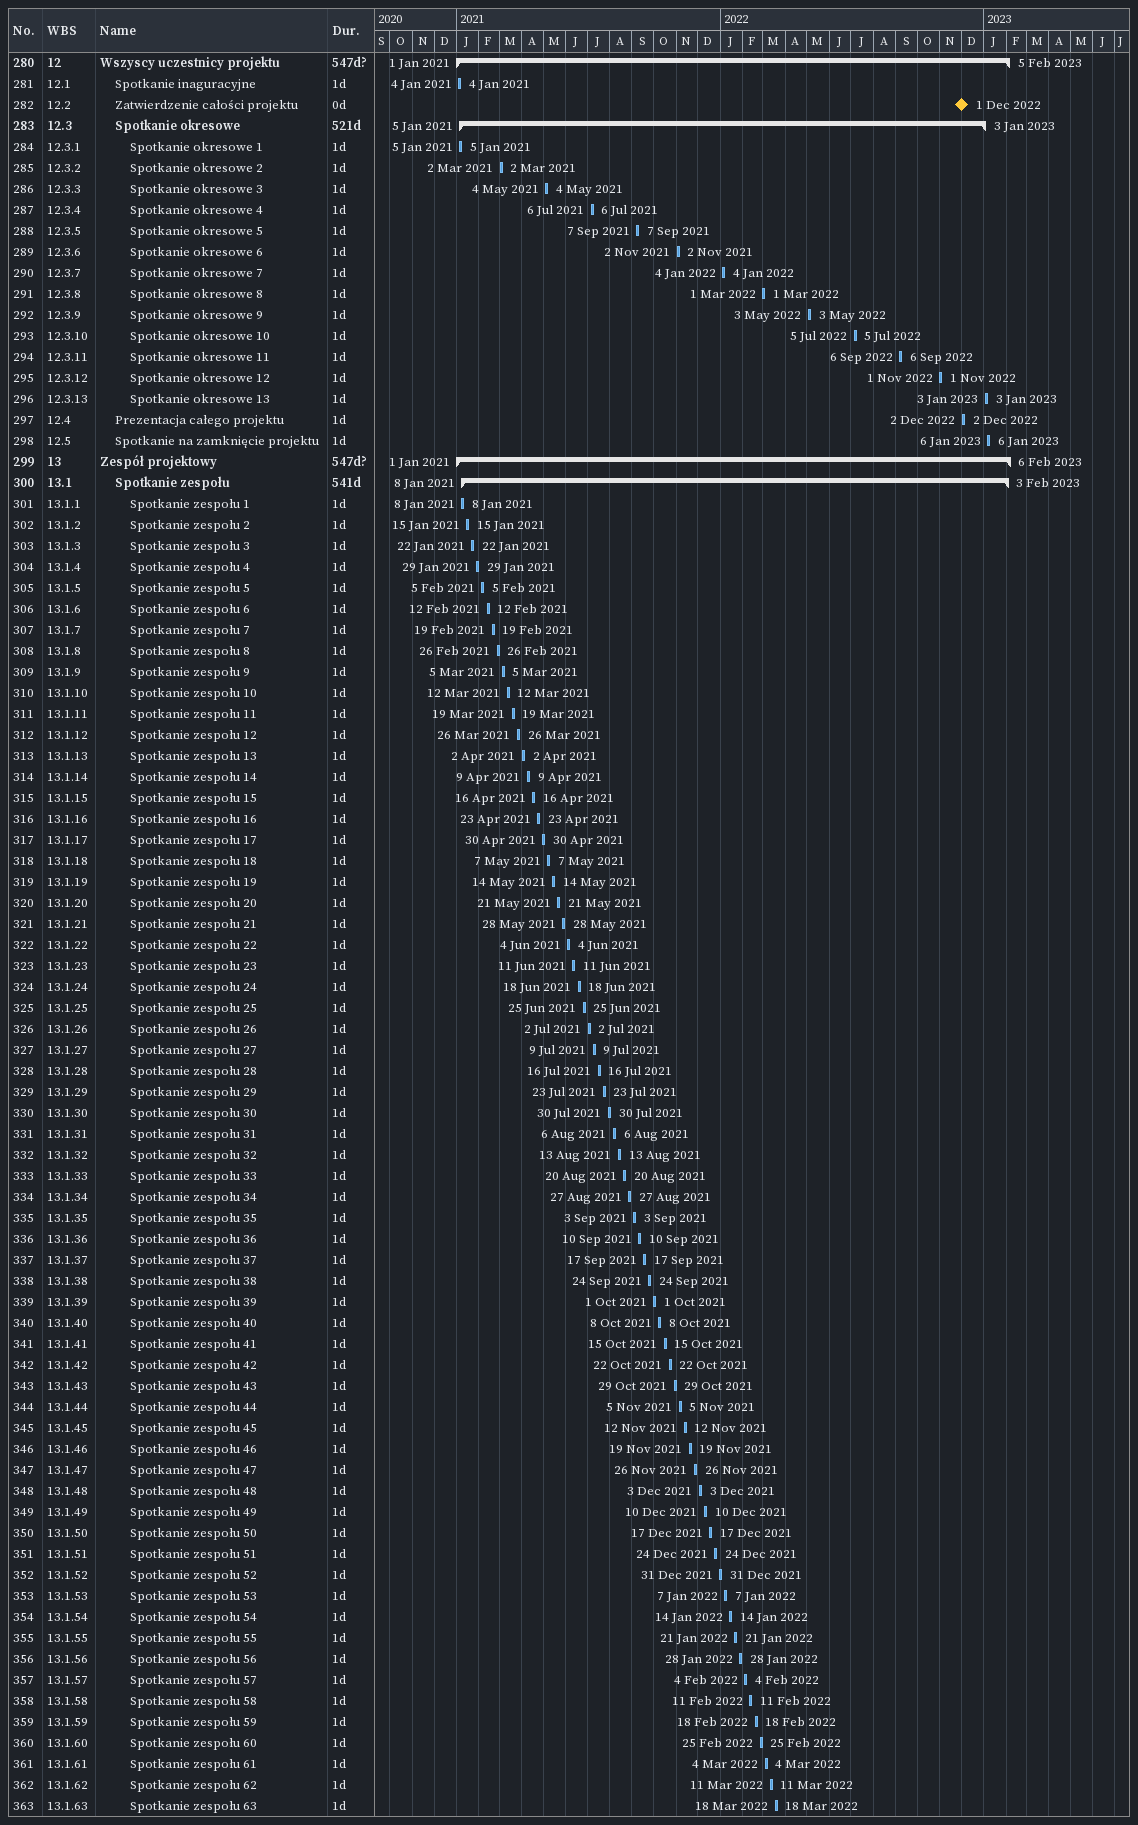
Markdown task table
| ID | WBS | Task | Duration | Start | Finish |
|---|---|---|---|---|---|
| 280 | 12 | **Wszyscy uczestnicy projektu** | 547d? | 2021-01-01 | 2023-02-05 |
| 281 | 12.1 | Spotkanie inaguracyjne | 1d | 2021-01-04 | 2021-01-04 |
| 282 | 12.2 | Zatwierdzenie całości projektu | 0d | 2022-12-01 | 2022-12-01 |
| 283 | 12.3 | **Spotkanie okresowe** | 521d | 2021-01-05 | 2023-01-03 |
| 284 | 12.3.1 | Spotkanie okresowe 1 | 1d | 2021-01-05 | 2021-01-05 |
| 285 | 12.3.2 | Spotkanie okresowe 2 | 1d | 2021-03-02 | 2021-03-02 |
| 286 | 12.3.3 | Spotkanie okresowe 3 | 1d | 2021-05-04 | 2021-05-04 |
| 287 | 12.3.4 | Spotkanie okresowe 4 | 1d | 2021-07-06 | 2021-07-06 |
| 288 | 12.3.5 | Spotkanie okresowe 5 | 1d | 2021-09-07 | 2021-09-07 |
| 289 | 12.3.6 | Spotkanie okresowe 6 | 1d | 2021-11-02 | 2021-11-02 |
| 290 | 12.3.7 | Spotkanie okresowe 7 | 1d | 2022-01-04 | 2022-01-04 |
| 291 | 12.3.8 | Spotkanie okresowe 8 | 1d | 2022-03-01 | 2022-03-01 |
| 292 | 12.3.9 | Spotkanie okresowe 9 | 1d | 2022-05-03 | 2022-05-03 |
| 293 | 12.3.10 | Spotkanie okresowe 10 | 1d | 2022-07-05 | 2022-07-05 |
| 294 | 12.3.11 | Spotkanie okresowe 11 | 1d | 2022-09-06 | 2022-09-06 |
| 295 | 12.3.12 | Spotkanie okresowe 12 | 1d | 2022-11-01 | 2022-11-01 |
| 296 | 12.3.13 | Spotkanie okresowe 13 | 1d | 2023-01-03 | 2023-01-03 |
| 297 | 12.4 | Prezentacja całego projektu | 1d | 2022-12-02 | 2022-12-02 |
| 298 | 12.5 | Spotkanie na zamknięcie projektu | 1d | 2023-01-06 | 2023-01-06 |
| 299 | 13 | **Zespół projektowy** | 547d? | 2021-01-01 | 2023-02-06 |
| 300 | 13.1 | **Spotkanie zespołu** | 541d | 2021-01-08 | 2023-02-03 |
| 301 | 13.1.1 | Spotkanie zespołu 1 | 1d | 2021-01-08 | 2021-01-08 |
| 302 | 13.1.2 | Spotkanie zespołu 2 | 1d | 2021-01-15 | 2021-01-15 |
| 303 | 13.1.3 | Spotkanie zespołu 3 | 1d | 2021-01-22 | 2021-01-22 |
| 304 | 13.1.4 | Spotkanie zespołu 4 | 1d | 2021-01-29 | 2021-01-29 |
| 305 | 13.1.5 | Spotkanie zespołu 5 | 1d | 2021-02-05 | 2021-02-05 |
| 306 | 13.1.6 | Spotkanie zespołu 6 | 1d | 2021-02-12 | 2021-02-12 |
| 307 | 13.1.7 | Spotkanie zespołu 7 | 1d | 2021-02-19 | 2021-02-19 |
| 308 | 13.1.8 | Spotkanie zespołu 8 | 1d | 2021-02-26 | 2021-02-26 |
| 309 | 13.1.9 | Spotkanie zespołu 9 | 1d | 2021-03-05 | 2021-03-05 |
| 310 | 13.1.10 | Spotkanie zespołu 10 | 1d | 2021-03-12 | 2021-03-12 |
| 311 | 13.1.11 | Spotkanie zespołu 11 | 1d | 2021-03-19 | 2021-03-19 |
| 312 | 13.1.12 | Spotkanie zespołu 12 | 1d | 2021-03-26 | 2021-03-26 |
| 313 | 13.1.13 | Spotkanie zespołu 13 | 1d | 2021-04-02 | 2021-04-02 |
| 314 | 13.1.14 | Spotkanie zespołu 14 | 1d | 2021-04-09 | 2021-04-09 |
| 315 | 13.1.15 | Spotkanie zespołu 15 | 1d | 2021-04-16 | 2021-04-16 |
| 316 | 13.1.16 | Spotkanie zespołu 16 | 1d | 2021-04-23 | 2021-04-23 |
| 317 | 13.1.17 | Spotkanie zespołu 17 | 1d | 2021-04-30 | 2021-04-30 |
| 318 | 13.1.18 | Spotkanie zespołu 18 | 1d | 2021-05-07 | 2021-05-07 |
| 319 | 13.1.19 | Spotkanie zespołu 19 | 1d | 2021-05-14 | 2021-05-14 |
| 320 | 13.1.20 | Spotkanie zespołu 20 | 1d | 2021-05-21 | 2021-05-21 |
| 321 | 13.1.21 | Spotkanie zespołu 21 | 1d | 2021-05-28 | 2021-05-28 |
| 322 | 13.1.22 | Spotkanie zespołu 22 | 1d | 2021-06-04 | 2021-06-04 |
| 323 | 13.1.23 | Spotkanie zespołu 23 | 1d | 2021-06-11 | 2021-06-11 |
| 324 | 13.1.24 | Spotkanie zespołu 24 | 1d | 2021-06-18 | 2021-06-18 |
| 325 | 13.1.25 | Spotkanie zespołu 25 | 1d | 2021-06-25 | 2021-06-25 |
| 326 | 13.1.26 | Spotkanie zespołu 26 | 1d | 2021-07-02 | 2021-07-02 |
| 327 | 13.1.27 | Spotkanie zespołu 27 | 1d | 2021-07-09 | 2021-07-09 |
| 328 | 13.1.28 | Spotkanie zespołu 28 | 1d | 2021-07-16 | 2021-07-16 |
| 329 | 13.1.29 | Spotkanie zespołu 29 | 1d | 2021-07-23 | 2021-07-23 |
| 330 | 13.1.30 | Spotkanie zespołu 30 | 1d | 2021-07-30 | 2021-07-30 |
| 331 | 13.1.31 | Spotkanie zespołu 31 | 1d | 2021-08-06 | 2021-08-06 |
| 332 | 13.1.32 | Spotkanie zespołu 32 | 1d | 2021-08-13 | 2021-08-13 |
| 333 | 13.1.33 | Spotkanie zespołu 33 | 1d | 2021-08-20 | 2021-08-20 |
| 334 | 13.1.34 | Spotkanie zespołu 34 | 1d | 2021-08-27 | 2021-08-27 |
| 335 | 13.1.35 | Spotkanie zespołu 35 | 1d | 2021-09-03 | 2021-09-03 |
| 336 | 13.1.36 | Spotkanie zespołu 36 | 1d | 2021-09-10 | 2021-09-10 |
| 337 | 13.1.37 | Spotkanie zespołu 37 | 1d | 2021-09-17 | 2021-09-17 |
| 338 | 13.1.38 | Spotkanie zespołu 38 | 1d | 2021-09-24 | 2021-09-24 |
| 339 | 13.1.39 | Spotkanie zespołu 39 | 1d | 2021-10-01 | 2021-10-01 |
| 340 | 13.1.40 | Spotkanie zespołu 40 | 1d | 2021-10-08 | 2021-10-08 |
| 341 | 13.1.41 | Spotkanie zespołu 41 | 1d | 2021-10-15 | 2021-10-15 |
| 342 | 13.1.42 | Spotkanie zespołu 42 | 1d | 2021-10-22 | 2021-10-22 |
| 343 | 13.1.43 | Spotkanie zespołu 43 | 1d | 2021-10-29 | 2021-10-29 |
| 344 | 13.1.44 | Spotkanie zespołu 44 | 1d | 2021-11-05 | 2021-11-05 |
| 345 | 13.1.45 | Spotkanie zespołu 45 | 1d | 2021-11-12 | 2021-11-12 |
| 346 | 13.1.46 | Spotkanie zespołu 46 | 1d | 2021-11-19 | 2021-11-19 |
| 347 | 13.1.47 | Spotkanie zespołu 47 | 1d | 2021-11-26 | 2021-11-26 |
| 348 | 13.1.48 | Spotkanie zespołu 48 | 1d | 2021-12-03 | 2021-12-03 |
| 349 | 13.1.49 | Spotkanie zespołu 49 | 1d | 2021-12-10 | 2021-12-10 |
| 350 | 13.1.50 | Spotkanie zespołu 50 | 1d | 2021-12-17 | 2021-12-17 |
| 351 | 13.1.51 | Spotkanie zespołu 51 | 1d | 2021-12-24 | 2021-12-24 |
| 352 | 13.1.52 | Spotkanie zespołu 52 | 1d | 2021-12-31 | 2021-12-31 |
| 353 | 13.1.53 | Spotkanie zespołu 53 | 1d | 2022-01-07 | 2022-01-07 |
| 354 | 13.1.54 | Spotkanie zespołu 54 | 1d | 2022-01-14 | 2022-01-14 |
| 355 | 13.1.55 | Spotkanie zespołu 55 | 1d | 2022-01-21 | 2022-01-21 |
| 356 | 13.1.56 | Spotkanie zespołu 56 | 1d | 2022-01-28 | 2022-01-28 |
| 357 | 13.1.57 | Spotkanie zespołu 57 | 1d | 2022-02-04 | 2022-02-04 |
| 358 | 13.1.58 | Spotkanie zespołu 58 | 1d | 2022-02-11 | 2022-02-11 |
| 359 | 13.1.59 | Spotkanie zespołu 59 | 1d | 2022-02-18 | 2022-02-18 |
| 360 | 13.1.60 | Spotkanie zespołu 60 | 1d | 2022-02-25 | 2022-02-25 |
| 361 | 13.1.61 | Spotkanie zespołu 61 | 1d | 2022-03-04 | 2022-03-04 |
| 362 | 13.1.62 | Spotkanie zespołu 62 | 1d | 2022-03-11 | 2022-03-11 |
| 363 | 13.1.63 | Spotkanie zespołu 63 | 1d | 2022-03-18 | 2022-03-18 |
